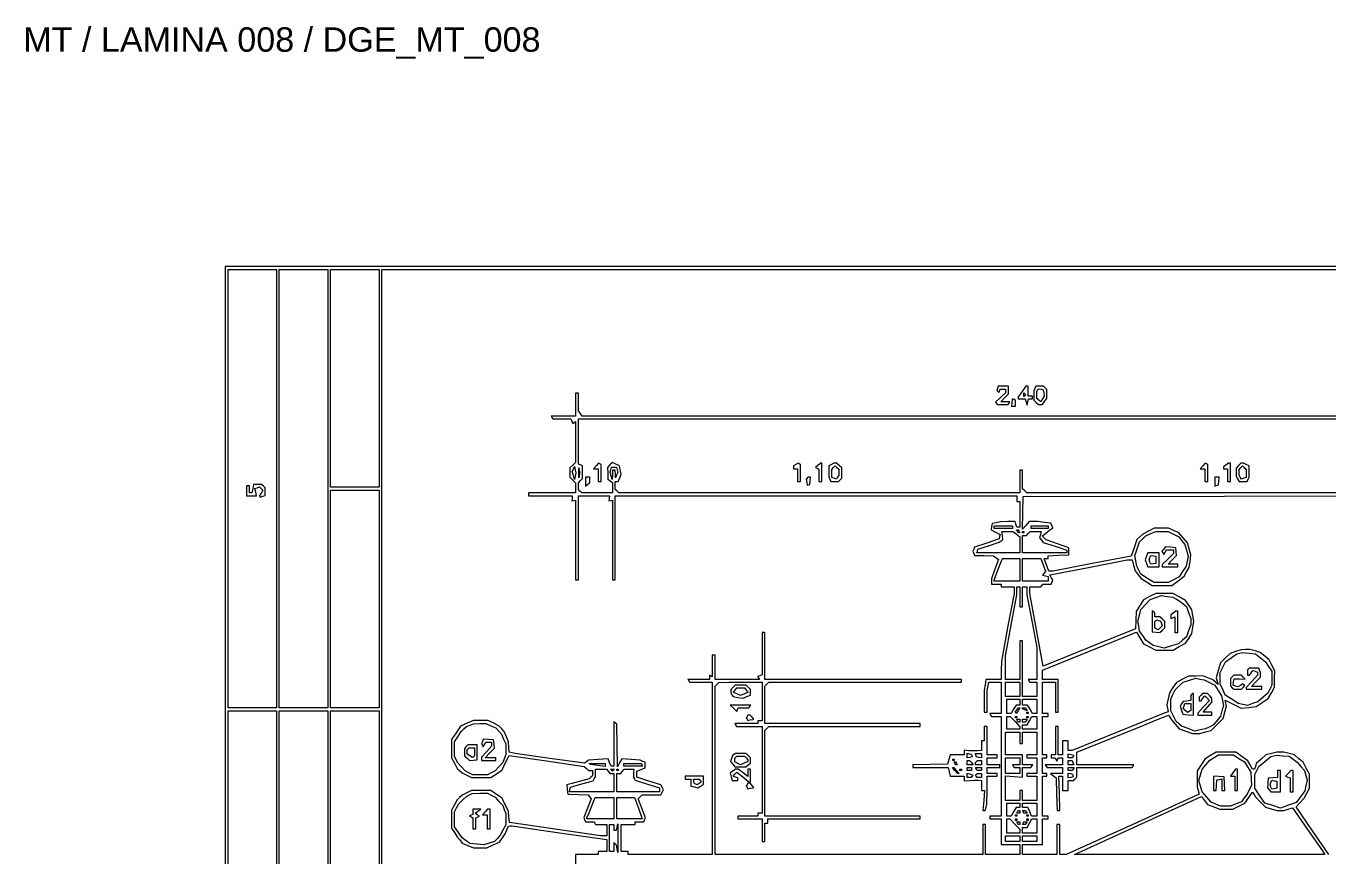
# Paper-space layout 'AN-02-DGE-008' of a CAD drawing. Header units: metres, sheet in millimetres. Extents: x 12 to 193, y 4 to 291.
# Drawn here: x 12.2 to 124.3, y 219.8 to 291.3 of the extents above; entities that cross this region are included whole.
import ezdxf

# ---------------------------------------------------------------- set-up
doc = ezdxf.new("R2010")
doc.units = ezdxf.units.M
doc.layers.add('DGE_CONTORNOS', color=7, linetype='Continuous', lineweight=0)
doc.layers.add('DGE_DATOS', color=7, linetype='Continuous', lineweight=0)
doc.styles.add('DGE_ARIAL', font='arial.ttf')

# ---------------------------------------------------------------- blocks, each defined once
blk = doc.blocks.new('LP_REF_DGE_MT_008')
at = {"layer": 'DGE_CONTORNOS'}
for points in [[(29.37, 147.74), (29.37, 24.92), (111.4, 24.92), (193.42, 24.92), (193.42, 147.74), (193.42, 270.55), (111.4, 270.55), (29.37, 270.55)], [(33.78, 251.44), (33.78, 232.57), (31.7, 232.57), (29.62, 232.57), (29.62, 251.44), (29.62, 270.3), (31.7, 270.3), (33.78, 270.3)], [(38.2, 251.44), (38.2, 232.57), (36.11, 232.57), (34.03, 232.57), (34.03, 251.44), (34.03, 270.3), (36.11, 270.3), (38.2, 270.3)], [(42.61, 260.93), (42.61, 251.56), (40.52, 251.56), (38.44, 251.56), (38.44, 260.93), (38.44, 270.3), (40.52, 270.3), (42.61, 270.3)], [(193.17, 202.5), (193.17, 134.69), (186.99, 134.69), (180.8, 134.69), (180.8, 131.75), (180.8, 128.81), (111.82, 128.81), (42.85, 128.81), (42.85, 199.56), (42.85, 270.3), (118.01, 270.3), (193.17, 270.3)], [(95.82, 260.07), (95.75, 259.88), (95.84, 259.79), (95.93, 259.71), (95.99, 259.86), (96.04, 260.01), (96.28, 260.01), (96.51, 260.01), (96.51, 259.85), (96.51, 259.69), (96.09, 259.28), (95.66, 258.87), (95.73, 258.77), (95.79, 258.67), (96.27, 258.67), (96.74, 258.67), (96.82, 258.79), (96.89, 258.91), (96.49, 258.91), (96.1, 258.91), (96.43, 259.26), (96.76, 259.6), (96.76, 259.93), (96.76, 260.26), (96.32, 260.26), (95.89, 260.26)], [(97.94, 259.79), (97.61, 259.33), (97.61, 259.24), (97.61, 259.16), (97.91, 259.16), (98.2, 259.16), (98.29, 258.88), (98.38, 258.61), (98.43, 258.88), (98.49, 259.16), (98.66, 259.16), (98.84, 259.16), (98.84, 259.28), (98.84, 259.4), (98.65, 259.4), (98.47, 259.4), (98.47, 259.83), (98.47, 260.26), (98.36, 260.26), (98.26, 260.26)], [(99.04, 260.07), (98.96, 259.87), (98.96, 259.46), (98.96, 259.05), (99.15, 258.86), (99.35, 258.67), (99.51, 258.67), (99.68, 258.67), (99.87, 258.94), (100.06, 259.21), (100.06, 259.59), (100.06, 259.97), (99.92, 260.11), (99.77, 260.26), (99.44, 260.26), (99.11, 260.26)], [(99.8, 259.68), (99.83, 259.41), (99.69, 259.16), (99.56, 258.9), (99.38, 259.04), (99.21, 259.19), (99.21, 259.52), (99.21, 259.85), (99.29, 259.94), (99.38, 260.02), (99.57, 259.99), (99.76, 259.95)], [(97.11, 259.13), (97.09, 259.1), (97.06, 258.82), (97.03, 258.54), (97.2, 258.54), (97.37, 258.54), (97.37, 258.78), (97.37, 259.02), (97.25, 259.1), (97.12, 259.17)], [(98.18, 259.44), (98.1, 259.36), (98.1, 259.52), (98.1, 259.69), (98.18, 259.61), (98.27, 259.52)], [(59.48, 252.51), (59.43, 252.24), (59.34, 252.57), (59.24, 252.91), (59.34, 253.12), (59.43, 253.34), (59.48, 253.06), (59.53, 252.79)], [(59.84, 252.57), (59.79, 252.36), (59.79, 252.79), (59.79, 253.22), (59.84, 253), (59.9, 252.79)], [(61.29, 253.4), (61.07, 253.15), (61.27, 253.15), (61.47, 253.15), (61.47, 252.6), (61.47, 252.05), (61.59, 252.05), (61.72, 252.05), (61.72, 252.78), (61.72, 253.51), (61.61, 253.57), (61.5, 253.64)], [(63.09, 253.06), (63.15, 252.84), (63.05, 252.6), (62.96, 252.36), (62.95, 252.69), (62.94, 253.03), (62.82, 253.03), (62.7, 253.03), (62.69, 252.63), (62.67, 252.24), (62.58, 252.54), (62.5, 252.85), (62.55, 253.06), (62.6, 253.28), (62.82, 253.28), (63.04, 253.28)], [(78.47, 253.51), (78.26, 253.39), (78.26, 253.27), (78.26, 253.15), (78.44, 253.15), (78.62, 253.15), (78.62, 252.6), (78.62, 252.05), (78.75, 252.05), (78.87, 252.05), (78.87, 252.78), (78.87, 253.51), (78.77, 253.57), (78.68, 253.62)], [(80.39, 253.45), (80.16, 253.26), (80.31, 253.2), (80.46, 253.13), (80.46, 252.59), (80.46, 252.05), (80.58, 252.05), (80.71, 252.05), (80.71, 252.85), (80.71, 253.64), (80.67, 253.64), (80.63, 253.64)], [(81.53, 253.51), (81.32, 253.39), (81.32, 252.91), (81.32, 252.44), (81.39, 252.25), (81.47, 252.05), (81.8, 252.05), (82.13, 252.05), (82.27, 252.2), (82.42, 252.35), (82.42, 252.79), (82.42, 253.24), (82.2, 253.44), (81.97, 253.64), (81.86, 253.64), (81.75, 253.64)], [(82.17, 252.86), (82.17, 252.6), (82.06, 252.43), (81.96, 252.26), (81.76, 252.34), (81.56, 252.41), (81.56, 252.76), (81.56, 253.1), (81.71, 253.25), (81.85, 253.39), (82.01, 253.26), (82.18, 253.12)], [(113.48, 253.4), (113.26, 253.15), (113.46, 253.15), (113.66, 253.15), (113.66, 252.6), (113.66, 252.05), (113.78, 252.05), (113.91, 252.05), (113.91, 252.78), (113.91, 253.51), (113.8, 253.57), (113.69, 253.64)], [(115.47, 253.47), (115.25, 253.31), (115.25, 253.23), (115.25, 253.15), (115.44, 253.15), (115.62, 253.15), (115.62, 252.6), (115.62, 252.05), (115.74, 252.05), (115.87, 252.05), (115.87, 252.85), (115.87, 253.64), (115.78, 253.64), (115.68, 253.64)], [(116.56, 253.42), (116.36, 253.2), (116.36, 252.86), (116.36, 252.53), (116.48, 252.29), (116.61, 252.05), (116.96, 252.05), (117.31, 252.05), (117.39, 252.25), (117.46, 252.44), (117.46, 252.91), (117.46, 253.39), (117.22, 253.52), (116.99, 253.64), (116.87, 253.64), (116.76, 253.64)], [(117.21, 252.77), (117.21, 252.41), (117.02, 252.34), (116.82, 252.26), (116.71, 252.43), (116.61, 252.6), (116.6, 252.85), (116.6, 253.1), (116.75, 253.25), (116.89, 253.39), (117.05, 253.26), (117.21, 253.12)], [(60.37, 252.04), (60.37, 251.65), (60.55, 251.81), (60.74, 251.96), (60.74, 252.19), (60.74, 252.42), (60.55, 252.42), (60.37, 252.42)], [(79.43, 252.32), (79.37, 252.22), (79.41, 251.98), (79.44, 251.75), (79.55, 251.77), (79.67, 251.8), (79.7, 252.11), (79.74, 252.42), (79.62, 252.42), (79.5, 252.42)], [(114.52, 252.04), (114.52, 251.66), (114.67, 251.71), (114.83, 251.76), (114.86, 252.09), (114.9, 252.42), (114.71, 252.42), (114.52, 252.42)], [(31.74, 251.44), (31.67, 251.07), (31.56, 251.07), (31.46, 251.07), (31.46, 251.38), (31.46, 251.68), (31.33, 251.68), (31.21, 251.68), (31.21, 251.25), (31.21, 250.83), (31.64, 250.83), (32.07, 250.83), (32, 251.13), (31.92, 251.44), (32.13, 251.52), (32.33, 251.59), (32.47, 251.45), (32.61, 251.31), (32.46, 251.06), (32.3, 250.8), (32.35, 250.75), (32.4, 250.7), (32.6, 250.78), (32.8, 250.85), (32.8, 251.18), (32.8, 251.51), (32.66, 251.66), (32.51, 251.81), (32.16, 251.81), (31.82, 251.81)], [(42.61, 241.94), (42.61, 232.57), (40.52, 232.57), (38.44, 232.57), (38.44, 241.94), (38.44, 251.32), (40.52, 251.32), (42.61, 251.32)], [(97.46, 247.53), (97.74, 247.3), (97.74, 246.61), (97.74, 245.93), (95.89, 245.93), (94.04, 245.93), (94.09, 246.07), (94.14, 246.22), (95.05, 246.53), (95.96, 246.84), (96.13, 246.95), (96.29, 247.06), (96.24, 247.41), (96.19, 247.76), (96.68, 247.76), (97.18, 247.76)], [(97.12, 248.13), (97.12, 248.01), (96.33, 248.01), (95.53, 248.01), (95.53, 248.13), (95.53, 248.25), (96.33, 248.25), (97.12, 248.25)], [(97.67, 247.76), (97.75, 247.64), (97.69, 247.64), (97.63, 247.64), (97.55, 247.76), (97.48, 247.89), (97.54, 247.89), (97.6, 247.89)], [(98.1, 247.7), (98.1, 247.64), (98.04, 247.64), (97.98, 247.64), (97.98, 247.7), (97.98, 247.76), (98.04, 247.76), (98.1, 247.76)], [(99.51, 247.49), (99.44, 247.21), (99.6, 247.01), (99.76, 246.81), (100.77, 246.48), (101.78, 246.15), (101.78, 246.04), (101.78, 245.93), (99.88, 245.93), (97.98, 245.93), (97.98, 246.66), (97.98, 247.4), (98.15, 247.4), (98.32, 247.4), (98.47, 247.58), (98.62, 247.76), (99.1, 247.76), (99.58, 247.76)], [(100.19, 248.13), (100.19, 248.01), (99.45, 248.01), (98.72, 248.01), (98.72, 248.13), (98.72, 248.25), (99.45, 248.25), (100.19, 248.25)], [(110.96, 247.52), (111.43, 247.28), (111.69, 246.95), (111.95, 246.63), (112.08, 246.14), (112.21, 245.64), (112.13, 245.2), (112.05, 244.76), (111.75, 244.31), (111.46, 243.85), (110.97, 243.6), (110.49, 243.35), (109.89, 243.35), (109.3, 243.35), (108.73, 243.71), (108.16, 244.07), (107.98, 244.42), (107.8, 244.77), (107.72, 245.22), (107.63, 245.67), (107.83, 246.27), (108.03, 246.87), (108.31, 247.13), (108.58, 247.38), (109.01, 247.57), (109.44, 247.75), (109.96, 247.76), (110.49, 247.76)], [(110.12, 246.24), (109.97, 246.06), (110.05, 245.92), (110.14, 245.77), (110.25, 245.97), (110.37, 246.17), (110.67, 246.17), (110.97, 246.17), (110.97, 246.01), (110.97, 245.85), (110.48, 245.37), (109.99, 244.9), (109.99, 244.8), (109.99, 244.7), (110.66, 244.7), (111.33, 244.7), (111.33, 244.82), (111.33, 244.95), (110.92, 244.95), (110.5, 244.95), (110.86, 245.31), (111.23, 245.68), (111.19, 246.02), (111.15, 246.35), (110.71, 246.39), (110.27, 246.43)], [(97.74, 244.46), (97.74, 243.48), (96.63, 243.48), (95.53, 243.48), (95.53, 243.52), (95.53, 243.57), (95.85, 244.41), (96.16, 245.24), (96.22, 245.34), (96.28, 245.44), (97.01, 245.44), (97.74, 245.44)], [(99.74, 244.87), (99.94, 244.3), (99.81, 244.15), (99.69, 244), (99.94, 243.93), (100.19, 243.87), (100.19, 243.67), (100.19, 243.48), (99.08, 243.48), (97.98, 243.48), (97.98, 244.46), (97.98, 245.44), (98.77, 245.44), (99.55, 245.44)], [(108.64, 245.62), (108.52, 245.31), (108.64, 245.01), (108.76, 244.7), (109.25, 244.7), (109.74, 244.7), (109.74, 245.31), (109.74, 245.93), (109.25, 245.93), (108.76, 245.93)], [(109.44, 245.31), (109.44, 245.01), (109.22, 244.97), (109.01, 244.93), (108.93, 245.12), (108.86, 245.31), (108.93, 245.51), (109.01, 245.7), (109.22, 245.66), (109.44, 245.62)], [(97.74, 242.13), (97.74, 241.27), (97.86, 241.27), (97.98, 241.27), (97.98, 242.13), (97.98, 242.99), (98.16, 242.99), (98.35, 242.99), (98.35, 242.65), (98.35, 242.31), (98.78, 240.05), (99.21, 237.78), (99.21, 236.4), (99.21, 235.02), (98.83, 235.02), (98.46, 235.02), (98.53, 234.9), (98.61, 234.78), (98.91, 234.78), (99.21, 234.78), (99.21, 234.17), (99.21, 233.55), (98.59, 233.55), (97.98, 233.55), (97.98, 235.94), (97.98, 238.33), (97.86, 238.33), (97.74, 238.33), (97.74, 236.68), (97.74, 235.02), (97.12, 235.02), (96.51, 235.02), (96.51, 236.03), (96.51, 237.04), (97, 239.68), (97.49, 242.31), (97.49, 242.65), (97.49, 242.99), (97.61, 242.99), (97.74, 242.99)], [(111.21, 241.93), (111.52, 241.77), (111.8, 241.53), (112.07, 241.29), (112.26, 240.77), (112.44, 240.26), (112.44, 239.98), (112.44, 239.71), (112.26, 239.2), (112.08, 238.69), (111.74, 238.39), (111.4, 238.09), (110.78, 237.91), (110.17, 237.72), (109.69, 237.84), (109.21, 237.95), (108.89, 238.18), (108.58, 238.41), (108.32, 238.8), (108.05, 239.18), (107.97, 239.61), (107.89, 240.04), (108.03, 240.54), (108.16, 241.05), (108.55, 241.47), (108.95, 241.89), (109.44, 242.07), (109.93, 242.25), (110.42, 242.17), (110.91, 242.1)], [(109.13, 240.02), (109.13, 239.12), (109.46, 239.09), (109.78, 239.06), (110.01, 239.27), (110.23, 239.47), (110.23, 239.74), (110.23, 240.01), (110.01, 240.21), (109.78, 240.41), (109.58, 240.41), (109.37, 240.41), (109.37, 240.59), (109.37, 240.77), (109.25, 240.84), (109.13, 240.92)], [(110.94, 240.73), (110.72, 240.57), (110.72, 240.42), (110.72, 240.26), (110.91, 240.33), (111.09, 240.41), (111.09, 239.74), (111.09, 239.07), (111.21, 239.07), (111.33, 239.07), (111.33, 239.98), (111.33, 240.9), (111.24, 240.9), (111.15, 240.9)], [(109.92, 239.83), (110, 239.63), (109.82, 239.46), (109.64, 239.28), (109.51, 239.36), (109.37, 239.45), (109.37, 239.73), (109.37, 240), (109.45, 240.08), (109.52, 240.15), (109.68, 240.09), (109.85, 240.03)], [(116.31, 237.42), (115.84, 237.25), (115.42, 236.84), (115, 236.44), (114.81, 235.79), (114.63, 235.15), (114.71, 234.87), (114.8, 234.59), (114.57, 234.79), (114.34, 234.98), (113.91, 235.15), (113.48, 235.32), (112.87, 235.31), (112.25, 235.3), (111.73, 235.04), (111.21, 234.77), (110.91, 234.32), (110.61, 233.86), (110.5, 233.35), (110.38, 232.84), (110.44, 232.54), (110.5, 232.24), (110.33, 232.17), (110.17, 232.11), (106.21, 230.5), (102.25, 228.9), (102.07, 228.9), (101.9, 228.9), (101.9, 229.33), (101.9, 229.75), (101.66, 229.75), (101.41, 229.75), (101.41, 229.14), (101.41, 228.53), (101.23, 228.53), (101.04, 228.53), (101.04, 229.75), (101.04, 230.98), (100.92, 230.98), (100.8, 230.98), (100.8, 229.75), (100.8, 228.53), (100.61, 228.53), (100.43, 228.53), (100.43, 228.41), (100.43, 228.28), (100.6, 228.28), (100.78, 228.28), (100.85, 228.13), (100.92, 227.98), (100.99, 228.13), (101.06, 228.28), (101.24, 228.28), (101.41, 228.28), (101.41, 227.98), (101.41, 227.67), (100.67, 227.67), (99.93, 227.67), (100, 227.55), (100.08, 227.43), (100.74, 227.43), (101.41, 227.43), (101.41, 227.18), (101.41, 226.94), (100.89, 226.93), (100.37, 226.93), (100.61, 226.74), (100.86, 226.56), (100.9, 225.16), (100.94, 223.75), (101.06, 223.75), (101.19, 223.75), (101.15, 225.22), (101.1, 226.69), (101.26, 226.69), (101.41, 226.69), (101.41, 226.08), (101.41, 225.47), (101.66, 225.47), (101.9, 225.47), (101.9, 225.9), (101.9, 226.32), (102.12, 226.32), (102.34, 226.32), (102.49, 226.47), (102.64, 226.62), (102.64, 227.02), (102.64, 227.43), (105.02, 227.43), (107.4, 227.43), (107.48, 227.55), (107.55, 227.67), (105.09, 227.67), (102.64, 227.67), (102.64, 228.21), (102.64, 228.75), (105.42, 229.88), (108.21, 231), (109.37, 231.48), (110.54, 231.96), (110.66, 231.76), (110.78, 231.55), (111.12, 231.16), (111.46, 230.76), (112.03, 230.56), (112.6, 230.37), (112.92, 230.37), (113.23, 230.37), (113.72, 230.5), (114.21, 230.64), (114.72, 231.15), (115.23, 231.66), (115.38, 232.2), (115.52, 232.74), (115.47, 232.99), (115.42, 233.25), (116.1, 232.9), (116.79, 232.55), (117.43, 232.61), (118.07, 232.68), (118.59, 233.03), (119.11, 233.38), (119.39, 233.86), (119.66, 234.35), (119.66, 235.06), (119.67, 235.77), (119.43, 236.24), (119.19, 236.71), (118.81, 237.02), (118.43, 237.34), (117.98, 237.47), (117.52, 237.59), (117.15, 237.59), (116.79, 237.58)], [(118.44, 236.88), (118.87, 236.53), (119.14, 236.13), (119.42, 235.72), (119.42, 235.12), (119.42, 234.52), (119.24, 234.18), (119.07, 233.83), (118.64, 233.46), (118.22, 233.09), (117.77, 232.94), (117.32, 232.79), (116.92, 232.87), (116.52, 232.94), (115.97, 233.31), (115.42, 233.67), (115.2, 234.16), (114.98, 234.64), (114.99, 235.12), (114.99, 235.61), (115.22, 236.07), (115.44, 236.54), (115.93, 236.88), (116.42, 237.21), (116.66, 237.27), (116.91, 237.33), (117.46, 237.28), (118.01, 237.22)], [(116.01, 235.24), (115.87, 235.1), (115.87, 234.78), (115.87, 234.46), (116.01, 234.31), (116.16, 234.17), (116.49, 234.17), (116.82, 234.17), (116.95, 234.33), (117.09, 234.49), (117.02, 234.57), (116.94, 234.64), (116.73, 234.51), (116.51, 234.37), (116.3, 234.45), (116.1, 234.53), (116.13, 234.81), (116.17, 235.08), (116.65, 235.06), (117.12, 235.03), (116.97, 235.21), (116.82, 235.39), (116.49, 235.39), (116.16, 235.39)], [(117.42, 235.92), (117.34, 235.84), (117.34, 235.61), (117.34, 235.39), (117.42, 235.39), (117.49, 235.39), (117.64, 235.59), (117.79, 235.8), (117.99, 235.72), (118.2, 235.64), (118.2, 235.51), (118.2, 235.38), (117.71, 234.85), (117.21, 234.32), (117.21, 234.24), (117.21, 234.17), (117.89, 234.17), (118.56, 234.17), (118.56, 234.29), (118.56, 234.41), (118.11, 234.41), (117.66, 234.41), (118.05, 234.81), (118.44, 235.22), (118.44, 235.42), (118.44, 235.62), (118.37, 235.81), (118.29, 236), (117.9, 236), (117.5, 236)], [(73.06, 234.34), (72.87, 234.15), (72.87, 234), (72.87, 233.86), (72.97, 233.7), (73.07, 233.54), (73.49, 233.48), (73.91, 233.41), (74.24, 233.54), (74.58, 233.67), (74.58, 233.91), (74.58, 234.15), (74.39, 234.34), (74.2, 234.53), (73.72, 234.53), (73.25, 234.53)], [(74.21, 234.11), (74.36, 233.93), (74.04, 233.78), (73.72, 233.64), (73.4, 233.78), (73.09, 233.93), (73.24, 234.11), (73.39, 234.29), (73.72, 234.29), (74.06, 234.29)], [(97.74, 234.17), (97.74, 233.55), (97.12, 233.55), (96.51, 233.55), (96.51, 234.17), (96.51, 234.78), (97.12, 234.78), (97.74, 234.78)], [(114.06, 234.76), (114.52, 234.53), (114.81, 234.07), (115.09, 233.61), (115.17, 233.2), (115.26, 232.78), (115.13, 232.32), (115, 231.85), (114.69, 231.47), (114.37, 231.09), (114.04, 230.92), (113.71, 230.76), (113.25, 230.67), (112.79, 230.58), (112.22, 230.8), (111.64, 231.01), (111.41, 231.21), (111.19, 231.41), (110.95, 231.86), (110.72, 232.32), (110.72, 232.82), (110.72, 233.33), (110.91, 233.73), (111.1, 234.13), (111.45, 234.46), (111.79, 234.79), (112.33, 234.96), (112.87, 235.12), (113.23, 235.05), (113.6, 234.99)], [(97.74, 233.06), (97.74, 232.82), (97.58, 232.82), (97.42, 232.82), (97.2, 232.45), (96.99, 232.08), (96.81, 232.08), (96.63, 232.08), (96.63, 232.7), (96.63, 233.31), (97.18, 233.31), (97.74, 233.31)], [(99.21, 232.7), (99.21, 232.08), (99.02, 232.08), (98.83, 232.08), (98.62, 232.45), (98.41, 232.82), (98.2, 232.82), (97.98, 232.82), (97.98, 233.06), (97.98, 233.31), (98.59, 233.31), (99.21, 233.31)], [(112.52, 233.72), (112.44, 233.63), (112.44, 233.42), (112.44, 233.2), (112.11, 233.16), (111.79, 233.12), (111.66, 232.92), (111.53, 232.71), (111.65, 232.36), (111.77, 232.02), (112.22, 231.98), (112.68, 231.95), (112.68, 232.87), (112.68, 233.8), (112.64, 233.8), (112.6, 233.8)], [(113.32, 233.65), (113.17, 233.5), (113.17, 233.34), (113.17, 233.19), (113.25, 233.19), (113.33, 233.19), (113.49, 233.4), (113.65, 233.61), (113.85, 233.41), (114.06, 233.21), (113.55, 232.66), (113.05, 232.12), (113.05, 232.04), (113.05, 231.96), (113.66, 231.96), (114.27, 231.96), (114.27, 232.08), (114.27, 232.21), (113.89, 232.21), (113.51, 232.21), (113.89, 232.64), (114.27, 233.07), (114.27, 233.24), (114.27, 233.41), (114.08, 233.61), (113.89, 233.8), (113.68, 233.8), (113.47, 233.8)], [(33.78, 213.46), (33.78, 194.6), (31.7, 194.6), (29.62, 194.6), (29.62, 213.46), (29.62, 232.33), (31.7, 232.33), (33.78, 232.33)], [(38.2, 213.46), (38.2, 194.6), (36.11, 194.6), (34.03, 194.6), (34.03, 213.46), (34.03, 232.33), (36.11, 232.33), (38.2, 232.33)], [(42.61, 222.96), (42.61, 213.58), (40.52, 213.58), (38.44, 213.58), (38.44, 222.96), (38.44, 232.33), (40.52, 232.33), (42.61, 232.33)], [(73.1, 232.54), (73.38, 232.27), (73.44, 232.42), (73.5, 232.57), (73.97, 232.57), (74.44, 232.57), (74.52, 232.7), (74.6, 232.82), (73.7, 232.82), (72.81, 232.82)], [(74.27, 231.84), (74.2, 231.72), (74.27, 231.6), (74.34, 231.49), (74.55, 231.53), (74.76, 231.57), (74.81, 231.58), (74.86, 231.59), (74.7, 231.78), (74.55, 231.96), (74.45, 231.96), (74.35, 231.96)], [(97.59, 232.33), (97.44, 232.09), (97.39, 232.15), (97.33, 232.2), (97.49, 232.39), (97.64, 232.57), (97.69, 232.57), (97.74, 232.57)], [(98.29, 232.45), (98.36, 232.33), (98.17, 232.4), (97.98, 232.48), (97.98, 232.52), (97.98, 232.57), (98.1, 232.57), (98.21, 232.57)], [(98.47, 232.14), (98.47, 232.08), (98.41, 232.08), (98.35, 232.08), (98.35, 232.14), (98.35, 232.21), (98.41, 232.21), (98.47, 232.21)], [(112.44, 232.64), (112.44, 232.34), (112.3, 232.26), (112.17, 232.18), (111.98, 232.36), (111.79, 232.55), (111.87, 232.75), (111.94, 232.94), (112.19, 232.94), (112.44, 232.94)], [(52.24, 231.04), (52.67, 230.86), (52.91, 230.58), (53.15, 230.31), (53.33, 229.89), (53.51, 229.48), (53.51, 229.01), (53.51, 228.55), (53.38, 228.2), (53.25, 227.86), (52.92, 227.51), (52.59, 227.16), (52.26, 226.99), (51.93, 226.81), (51.3, 226.81), (50.68, 226.81), (50.35, 226.99), (50.02, 227.16), (49.7, 227.51), (49.37, 227.86), (49.24, 228.12), (49.1, 228.39), (49.1, 229.01), (49.1, 229.64), (49.39, 230.09), (49.68, 230.55), (49.91, 230.76), (50.14, 230.97), (50.45, 231.09), (50.75, 231.21), (51.28, 231.22), (51.8, 231.23)], [(94.67, 230.37), (94.67, 229.75), (94.55, 229.75), (94.43, 229.75), (94.43, 229.33), (94.43, 228.9), (94.09, 228.89), (93.75, 228.87), (93.36, 228.89), (92.96, 228.92), (92.96, 228.72), (92.96, 228.53), (92.35, 228.53), (91.74, 228.53), (91.64, 228.13), (91.53, 227.73), (90.04, 227.7), (88.55, 227.66), (88.55, 227.55), (88.55, 227.43), (90.07, 227.43), (91.59, 227.43), (91.67, 227.06), (91.75, 226.69), (92.35, 226.69), (92.96, 226.69), (92.96, 226.5), (92.96, 226.3), (93.42, 226.33), (93.88, 226.36), (94.15, 226.34), (94.43, 226.32), (94.43, 225.9), (94.43, 225.47), (94.57, 225.47), (94.71, 225.47), (94.64, 224.61), (94.56, 223.75), (94.67, 223.75), (94.77, 223.75), (94.84, 224.03), (94.91, 224.3), (94.92, 225.5), (94.92, 226.69), (95.35, 226.69), (95.78, 226.69), (95.78, 226.81), (95.78, 226.94), (95.35, 226.94), (94.92, 226.94), (94.92, 227.18), (94.92, 227.43), (95.47, 227.43), (96.02, 227.43), (96.02, 227.55), (96.02, 227.67), (95.47, 227.67), (94.92, 227.67), (94.92, 227.98), (94.92, 228.28), (95.35, 228.28), (95.78, 228.28), (95.78, 228.41), (95.78, 228.53), (95.35, 228.53), (94.92, 228.53), (94.92, 229.75), (94.92, 230.98), (94.8, 230.98), (94.67, 230.98)], [(97.33, 231.39), (97.74, 230.95), (97.74, 230.84), (97.74, 230.74), (97.18, 230.74), (96.63, 230.74), (96.63, 231.29), (96.63, 231.84), (96.78, 231.84), (96.92, 231.84)], [(97.49, 231.78), (97.49, 231.72), (97.43, 231.72), (97.37, 231.72), (97.37, 231.78), (97.37, 231.84), (97.43, 231.84), (97.49, 231.84)], [(97.74, 231.47), (97.74, 231.35), (97.68, 231.35), (97.63, 231.35), (97.55, 231.47), (97.48, 231.59), (97.61, 231.59), (97.74, 231.59)], [(99.21, 231.29), (99.21, 230.74), (98.59, 230.74), (97.98, 230.74), (97.98, 230.92), (97.98, 231.1), (98.17, 231.1), (98.36, 231.1), (98.57, 231.47), (98.78, 231.84), (98.99, 231.84), (99.21, 231.84)], [(98.29, 231.47), (98.21, 231.35), (98.1, 231.35), (97.98, 231.35), (97.98, 231.47), (97.98, 231.59), (98.17, 231.59), (98.36, 231.59)], [(98.47, 231.78), (98.47, 231.72), (98.41, 231.72), (98.35, 231.72), (98.35, 231.78), (98.35, 231.84), (98.41, 231.84), (98.47, 231.84)], [(51.5, 229.69), (51.43, 229.49), (51.5, 229.36), (51.58, 229.23), (51.69, 229.43), (51.81, 229.63), (52.04, 229.63), (52.28, 229.63), (52.28, 229.45), (52.28, 229.27), (51.86, 228.79), (51.43, 228.32), (51.43, 228.18), (51.43, 228.04), (52.04, 228.04), (52.65, 228.04), (52.65, 228.16), (52.65, 228.28), (52.2, 228.28), (51.75, 228.28), (52.15, 228.7), (52.55, 229.11), (52.51, 229.46), (52.47, 229.82), (52.02, 229.85), (51.58, 229.89)], [(97.74, 230), (97.74, 229.51), (97.86, 229.51), (97.98, 229.51), (97.98, 230), (97.98, 230.49), (98.59, 230.49), (99.21, 230.49), (99.21, 229.51), (99.21, 228.53), (98.78, 228.53), (98.35, 228.53), (98.35, 228.41), (98.35, 228.28), (98.78, 228.28), (99.21, 228.28), (99.21, 227.61), (99.21, 226.94), (98.78, 226.94), (98.35, 226.94), (98.35, 226.81), (98.35, 226.69), (98.78, 226.69), (99.21, 226.69), (99.21, 225.65), (99.21, 224.61), (98.59, 224.61), (97.98, 224.61), (97.98, 225.04), (97.98, 225.47), (97.86, 225.47), (97.74, 225.47), (97.74, 225.04), (97.74, 224.61), (97.12, 224.61), (96.51, 224.61), (96.51, 225.67), (96.51, 226.72), (97.25, 226.67), (97.98, 226.62), (97.98, 227.02), (97.98, 227.43), (98.34, 227.43), (98.7, 227.43), (98.78, 227.55), (98.85, 227.67), (98.42, 227.67), (97.98, 227.67), (97.98, 228.1), (97.98, 228.53), (97.25, 228.53), (96.51, 228.53), (96.51, 229.51), (96.51, 230.49), (97.12, 230.49), (97.74, 230.49)], [(50.1, 229.24), (49.96, 229.09), (49.96, 228.77), (49.96, 228.45), (50.18, 228.24), (50.4, 228.04), (50.73, 228.07), (51.06, 228.09), (51.06, 228.74), (51.06, 229.39), (50.65, 229.39), (50.25, 229.39)], [(50.81, 228.8), (50.81, 228.45), (50.74, 228.37), (50.66, 228.3), (50.43, 228.44), (50.2, 228.59), (50.2, 228.78), (50.2, 228.98), (50.28, 229.06), (50.36, 229.14), (50.59, 229.14), (50.81, 229.14)], [(73.16, 228.56), (73.02, 228.47), (72.94, 228.22), (72.86, 227.97), (73.04, 227.73), (73.21, 227.49), (73.7, 227.49), (74.18, 227.49), (74.38, 227.66), (74.58, 227.82), (74.58, 228.05), (74.58, 228.27), (74.39, 228.46), (74.2, 228.65), (73.75, 228.65), (73.29, 228.65)], [(93.61, 228.47), (93.63, 228.35), (93.42, 228.31), (93.2, 228.27), (93.2, 228.47), (93.2, 228.67), (93.39, 228.63), (93.58, 228.59)], [(94.43, 228.46), (94.43, 228.27), (94.22, 228.31), (94.02, 228.35), (93.97, 228.5), (93.92, 228.65), (94.17, 228.65), (94.43, 228.65)], [(102.32, 228.39), (102.25, 228.28), (102.08, 228.28), (101.9, 228.28), (101.9, 228.46), (101.9, 228.63), (102.14, 228.57), (102.39, 228.5)], [(116.59, 228.23), (117.06, 227.93), (117.34, 227.49), (117.61, 227.05), (117.64, 226.47), (117.66, 225.9), (117.48, 225.53), (117.3, 225.16), (117.05, 224.83), (116.81, 224.5), (116.34, 224.31), (115.86, 224.12), (115.43, 224.12), (115, 224.12), (114.61, 224.29), (114.21, 224.45), (113.82, 224.9), (113.43, 225.34), (113.28, 225.83), (113.13, 226.32), (113.28, 226.81), (113.42, 227.29), (113.75, 227.68), (114.08, 228.07), (114.45, 228.3), (114.83, 228.53), (115.47, 228.53), (116.12, 228.53)], [(121.26, 228.16), (121.61, 227.91), (121.92, 227.54), (122.23, 227.17), (122.34, 226.76), (122.46, 226.34), (122.36, 225.88), (122.26, 225.43), (121.9, 224.93), (121.53, 224.43), (120.85, 224.19), (120.17, 223.95), (119.5, 224.16), (118.83, 224.37), (118.39, 225.01), (117.95, 225.65), (117.95, 226.24), (117.95, 226.83), (118.13, 227.18), (118.31, 227.53), (118.82, 227.96), (119.33, 228.39), (119.59, 228.45), (119.85, 228.51), (120.38, 228.46), (120.91, 228.41)], [(62.08, 227.67), (62.08, 227.54), (61.44, 227.62), (60.8, 227.71), (60.75, 227.75), (60.7, 227.79), (61.39, 227.79), (62.08, 227.79)], [(65.21, 227.67), (65.28, 227.55), (64.48, 227.55), (63.68, 227.55), (63.68, 227.67), (63.68, 227.79), (64.41, 227.79), (65.13, 227.79)], [(74.19, 228.26), (74.34, 228.11), (74.34, 228.04), (74.34, 227.96), (74.02, 227.81), (73.71, 227.67), (73.47, 227.8), (73.23, 227.93), (73.23, 228.09), (73.23, 228.24), (73.32, 228.33), (73.4, 228.41), (73.72, 228.41), (74.04, 228.41)], [(92.28, 227.18), (92.51, 226.94), (92.44, 226.94), (92.38, 226.94), (92.16, 227.18), (91.94, 227.43), (92, 227.43), (92.06, 227.43)], [(92.1, 228.1), (92.1, 228.04), (92.04, 228.04), (91.98, 228.04), (91.98, 228.1), (91.98, 228.16), (92.04, 228.16), (92.1, 228.16)], [(92.28, 227.79), (92.36, 227.67), (92.3, 227.67), (92.24, 227.67), (92.16, 227.79), (92.09, 227.92), (92.15, 227.92), (92.21, 227.92)], [(93.57, 227.86), (93.72, 227.67), (93.46, 227.67), (93.2, 227.67), (93.2, 227.86), (93.2, 228.04), (93.31, 228.04), (93.42, 228.04)], [(93.57, 227.3), (93.57, 227.18), (93.39, 227.18), (93.2, 227.18), (93.2, 227.3), (93.2, 227.43), (93.39, 227.43), (93.57, 227.43)], [(94.43, 227.3), (94.43, 227.18), (94.25, 227.18), (94.07, 227.18), (94, 227.3), (93.92, 227.43), (94.18, 227.43), (94.43, 227.43)], [(94.43, 227.86), (94.43, 227.67), (94.18, 227.67), (93.94, 227.67), (93.94, 227.77), (93.94, 227.88), (94.02, 227.96), (94.1, 228.04), (94.26, 228.04), (94.43, 228.04)], [(97.74, 227.98), (97.74, 227.67), (97.42, 227.67), (97.11, 227.67), (97.18, 227.55), (97.26, 227.43), (97.5, 227.43), (97.74, 227.43), (97.74, 227.18), (97.74, 226.94), (97.12, 226.94), (96.51, 226.94), (96.51, 227.61), (96.51, 228.28), (97.12, 228.28), (97.74, 228.28)], [(102.31, 227.86), (102.38, 227.67), (102.14, 227.67), (101.9, 227.67), (101.9, 227.86), (101.9, 228.04), (102.07, 228.04), (102.24, 228.04)], [(102.33, 227.3), (102.25, 227.18), (102.08, 227.18), (101.9, 227.18), (101.9, 227.3), (101.9, 227.43), (102.15, 227.43), (102.41, 227.43)], [(62.33, 227.12), (62.48, 226.94), (62.65, 226.94), (62.82, 226.94), (62.82, 226.14), (62.82, 225.34), (60.91, 225.34), (59, 225.34), (59.04, 225.55), (59.08, 225.75), (60.05, 226.03), (61.02, 226.3), (61.12, 226.47), (61.22, 226.63), (61.23, 226.97), (61.23, 227.3), (61.7, 227.3), (62.18, 227.3)], [(62.78, 227.22), (62.7, 227.14), (62.62, 227.22), (62.53, 227.3), (62.7, 227.3), (62.86, 227.3)], [(63.19, 227.24), (63.19, 227.18), (63.13, 227.18), (63.06, 227.18), (63.06, 227.24), (63.06, 227.3), (63.13, 227.3), (63.19, 227.3)], [(64.51, 226.95), (64.5, 226.61), (64.58, 226.47), (64.66, 226.34), (65.7, 226.02), (66.74, 225.7), (66.74, 225.52), (66.74, 225.34), (64.9, 225.34), (63.06, 225.34), (63.06, 226.14), (63.06, 226.94), (63.23, 226.94), (63.4, 226.94), (63.55, 227.12), (63.71, 227.3), (64.11, 227.3), (64.52, 227.3)], [(68.95, 226.57), (68.95, 226.45), (69.19, 226.45), (69.44, 226.45), (69.44, 226.14), (69.44, 225.84), (69.73, 225.77), (70.03, 225.69), (70.28, 225.83), (70.54, 225.97), (70.54, 226.33), (70.54, 226.69), (69.74, 226.69), (68.95, 226.69)], [(70.24, 226.31), (70.32, 226.17), (70.16, 226.07), (69.99, 225.96), (69.86, 226), (69.74, 226.04), (69.7, 226.24), (69.66, 226.45), (69.91, 226.45), (70.16, 226.45)], [(73.05, 227.14), (72.83, 226.98), (72.91, 226.65), (72.99, 226.32), (73.24, 226.32), (73.48, 226.32), (73.48, 226.43), (73.48, 226.54), (73.28, 226.62), (73.08, 226.7), (73.23, 226.88), (73.38, 227.05), (73.9, 226.63), (74.42, 226.2), (74.5, 226.2), (74.58, 226.2), (74.58, 226.75), (74.58, 227.3), (74.46, 227.3), (74.34, 227.3), (74.34, 226.99), (74.34, 226.68), (73.93, 226.99), (73.52, 227.3), (73.4, 227.3), (73.28, 227.3)], [(92.71, 227.24), (92.71, 227.18), (92.65, 227.18), (92.59, 227.18), (92.59, 227.24), (92.59, 227.3), (92.65, 227.3), (92.71, 227.3)], [(93.5, 226.86), (93.69, 226.79), (93.62, 226.68), (93.56, 226.57), (93.38, 226.57), (93.2, 226.57), (93.2, 226.75), (93.2, 226.94), (93.25, 226.94), (93.31, 226.94)], [(94.43, 226.75), (94.43, 226.57), (94.25, 226.57), (94.07, 226.57), (94.01, 226.68), (93.94, 226.78), (94.02, 226.86), (94.1, 226.94), (94.26, 226.94), (94.43, 226.94)], [(102.31, 226.76), (102.33, 226.63), (102.12, 226.59), (101.9, 226.55), (101.9, 226.75), (101.9, 226.96), (102.09, 226.92), (102.28, 226.88)], [(114.4, 226.09), (114.4, 225.47), (114.51, 225.47), (114.63, 225.47), (114.67, 225.93), (114.7, 226.38), (114.92, 226.42), (115.13, 226.47), (115.13, 225.97), (115.13, 225.47), (115.26, 225.47), (115.39, 225.47), (115.35, 226.05), (115.32, 226.63), (114.86, 226.67), (114.4, 226.71)], [(116.08, 226.99), (115.86, 226.69), (116.05, 226.69), (116.23, 226.69), (116.23, 226.08), (116.23, 225.47), (116.36, 225.47), (116.48, 225.47), (116.48, 226.39), (116.48, 227.3), (116.39, 227.3), (116.3, 227.3)], [(119.91, 226.88), (119.91, 226.59), (119.51, 226.55), (119.11, 226.51), (119.07, 226.1), (119.04, 225.7), (119.18, 225.52), (119.33, 225.34), (119.74, 225.34), (120.16, 225.34), (120.16, 226.26), (120.16, 227.18), (120.03, 227.18), (119.91, 227.18)], [(119.85, 225.96), (119.85, 225.65), (119.63, 225.61), (119.42, 225.57), (119.35, 225.76), (119.27, 225.96), (119.35, 226.15), (119.42, 226.34), (119.63, 226.3), (119.85, 226.26)], [(120.83, 226.94), (120.61, 226.7), (120.81, 226.62), (121.01, 226.54), (121.01, 225.94), (121.01, 225.34), (121.14, 225.34), (121.26, 225.34), (121.26, 226.26), (121.26, 227.18), (121.15, 227.18), (121.05, 227.18)], [(52.26, 225.05), (52.59, 224.88), (52.92, 224.53), (53.25, 224.18), (53.38, 223.84), (53.51, 223.49), (53.51, 223), (53.51, 222.52), (53.27, 222.06), (53.04, 221.61), (52.79, 221.34), (52.54, 221.08), (52.09, 220.93), (51.64, 220.78), (51.04, 220.84), (50.43, 220.9), (50.1, 221.14), (49.77, 221.39), (49.44, 221.86), (49.11, 222.34), (49.1, 222.99), (49.1, 223.64), (49.27, 223.97), (49.44, 224.3), (49.79, 224.62), (50.14, 224.94), (50.38, 225.08), (50.63, 225.21), (51.28, 225.22), (51.93, 225.22)], [(74.27, 225.96), (74.2, 225.83), (74.27, 225.72), (74.34, 225.61), (74.55, 225.65), (74.76, 225.69), (74.81, 225.7), (74.86, 225.71), (74.7, 225.9), (74.55, 226.08), (74.45, 226.08), (74.35, 226.08)], [(118.44, 224.47), (118.87, 224.02), (119.36, 223.89), (119.85, 223.75), (120.16, 223.75), (120.46, 223.75), (120.84, 223.86), (121.21, 223.97), (122.49, 222.12), (123.77, 220.28), (123.87, 220.12), (123.97, 219.95), (113.21, 219.96), (102.45, 219.96), (107.9, 222.45), (113.36, 224.94), (113.63, 224.61), (113.9, 224.27), (114.43, 224.06), (114.95, 223.85), (115.51, 223.85), (116.07, 223.85), (116.58, 224.11), (117.1, 224.37), (117.43, 224.85), (117.77, 225.33), (117.89, 225.13), (118.01, 224.92)], [(62.82, 223.94), (62.82, 223.02), (61.66, 223.02), (60.49, 223.02), (60.49, 223.06), (60.49, 223.11), (60.68, 223.55), (60.86, 224), (61.04, 224.43), (61.21, 224.85), (62.02, 224.85), (62.82, 224.85)], [(64.92, 223.94), (65.25, 223.02), (64.16, 223.02), (63.06, 223.02), (63.06, 223.94), (63.06, 224.85), (63.83, 224.85), (64.6, 224.85)], [(97.74, 224.18), (97.74, 224), (97.58, 224), (97.42, 224), (97.2, 223.63), (96.99, 223.26), (96.81, 223.26), (96.63, 223.26), (96.63, 223.81), (96.63, 224.36), (97.18, 224.36), (97.74, 224.36)], [(99.21, 223.81), (99.21, 223.26), (98.98, 223.26), (98.75, 223.26), (98.59, 223.63), (98.44, 224), (98.21, 224), (97.98, 224), (97.98, 224.18), (97.98, 224.36), (98.59, 224.36), (99.21, 224.36)], [(50.69, 223.64), (50.69, 223.41), (50.54, 223.33), (50.38, 223.26), (50.54, 223.19), (50.69, 223.12), (50.69, 222.64), (50.69, 222.16), (50.81, 222.16), (50.94, 222.16), (50.94, 222.64), (50.94, 223.12), (51.09, 223.18), (51.24, 223.24), (51.06, 223.37), (50.88, 223.5), (51.12, 223.68), (51.37, 223.87), (51.03, 223.87), (50.69, 223.87)], [(51.73, 223.63), (51.51, 223.38), (51.71, 223.38), (51.92, 223.38), (51.92, 222.77), (51.92, 222.16), (52.04, 222.16), (52.16, 222.16), (52.16, 223.02), (52.16, 223.87), (52.06, 223.87), (51.95, 223.87)], [(97.32, 222.57), (97.74, 222.13), (97.74, 221.96), (97.74, 221.79), (97.18, 221.79), (96.63, 221.79), (96.63, 222.4), (96.63, 223.02), (96.76, 223.02), (96.89, 223.02)], [(97.49, 223.32), (97.49, 223.26), (97.43, 223.26), (97.37, 223.26), (97.37, 223.32), (97.37, 223.38), (97.43, 223.38), (97.49, 223.38)], [(97.49, 222.96), (97.49, 222.89), (97.43, 222.89), (97.37, 222.89), (97.37, 222.96), (97.37, 223.02), (97.43, 223.02), (97.49, 223.02)], [(97.74, 223.63), (97.74, 223.51), (97.61, 223.51), (97.48, 223.51), (97.55, 223.63), (97.63, 223.75), (97.68, 223.75), (97.74, 223.75)], [(98.29, 223.63), (98.36, 223.51), (98.24, 223.51), (98.12, 223.51), (98.04, 223.63), (97.97, 223.75), (98.09, 223.75), (98.21, 223.75)], [(99.21, 222.4), (99.21, 221.79), (98.59, 221.79), (97.98, 221.79), (97.98, 222.04), (97.98, 222.28), (98.17, 222.28), (98.36, 222.28), (98.57, 222.65), (98.78, 223.02), (98.99, 223.02), (99.21, 223.02)], [(98.47, 223.32), (98.47, 223.26), (98.41, 223.26), (98.35, 223.26), (98.35, 223.32), (98.35, 223.38), (98.41, 223.38), (98.47, 223.38)], [(98.47, 222.96), (98.47, 222.89), (98.41, 222.89), (98.35, 222.89), (98.35, 222.96), (98.35, 223.02), (98.41, 223.02), (98.47, 223.02)], [(62.82, 222.28), (62.82, 222.04), (62.93, 222.04), (63.05, 222.04), (63.1, 222.31), (63.15, 222.59), (63.15, 221.36), (63.15, 220.14), (63.1, 220.44), (63.04, 220.75), (62.93, 220.87), (62.82, 220.98), (62.82, 220.59), (62.82, 220.2), (62.64, 220.2), (62.45, 220.2), (62.45, 221.36), (62.45, 222.53), (62.64, 222.53), (62.82, 222.53)], [(97.74, 222.65), (97.74, 222.53), (97.68, 222.53), (97.63, 222.53), (97.55, 222.65), (97.48, 222.77), (97.61, 222.77), (97.74, 222.77)], [(98.29, 222.65), (98.21, 222.53), (98.09, 222.53), (97.97, 222.53), (98.04, 222.65), (98.12, 222.77), (98.24, 222.77), (98.36, 222.77)], [(97.74, 221.3), (97.74, 221.06), (97.12, 221.06), (96.51, 221.06), (96.51, 221.3), (96.51, 221.55), (97.12, 221.55), (97.74, 221.55)], [(99.21, 221.3), (99.21, 221.06), (98.59, 221.06), (97.98, 221.06), (97.98, 221.3), (97.98, 221.55), (98.59, 221.55), (99.21, 221.55)]]:
    blk.add_lwpolyline(points, close=True, dxfattribs=at)
for points in [[(124.34, 219.95), (122.92, 222), (121.51, 224.05), (121.86, 224.42), (122.21, 224.79), (122.43, 225.22), (122.65, 225.65), (122.65, 226.26), (122.65, 226.88), (122.39, 227.38), (122.13, 227.89), (121.75, 228.2), (121.37, 228.52), (120.92, 228.65), (120.46, 228.77), (120.16, 228.77), (119.85, 228.77), (119.39, 228.65), (118.92, 228.52), (118.5, 228.15), (118.08, 227.78), (118.01, 227.54), (117.93, 227.3), (117.85, 227.31), (117.77, 227.31), (117.56, 227.66), (117.36, 228.02), (116.84, 228.4), (116.32, 228.77), (115.48, 228.77), (114.64, 228.77), (114.15, 228.47), (113.66, 228.16), (113.33, 227.66), (113, 227.16), (113, 226.47), (112.99, 225.77), (113.09, 225.47), (113.18, 225.16), (107.45, 222.55), (101.72, 219.95), (101.44, 219.95), (101.17, 219.95), (101.17, 221.24), (101.17, 222.53), (101.04, 222.53), (100.92, 222.53), (100.92, 221.24), (100.92, 219.95), (99.45, 219.95), (97.98, 219.95), (97.98, 220.38), (97.98, 220.81), (98.84, 220.81), (99.7, 220.81), (99.7, 221.91), (99.7, 223.02), (99.94, 223.02), (100.19, 223.02), (100.19, 223.14), (100.19, 223.26), (99.94, 223.26), (99.7, 223.26), (99.7, 224.98), (99.7, 226.69), (99.88, 226.69), (100.06, 226.69), (100.06, 226.81), (100.06, 226.94), (99.88, 226.94), (99.7, 226.94), (99.7, 227.61), (99.7, 228.28), (99.88, 228.28), (100.06, 228.28), (100.06, 228.41), (100.06, 228.53), (99.88, 228.53), (99.7, 228.53), (99.7, 230.18), (99.7, 231.84), (99.94, 231.84), (100.19, 231.84), (100.19, 231.96), (100.19, 232.08), (99.94, 232.08), (99.7, 232.08), (99.7, 233.43), (99.7, 234.78), (100.25, 234.78), (100.8, 234.78), (100.8, 233.49), (100.8, 232.21), (100.92, 232.21), (101.04, 232.21), (101.04, 233.61), (101.04, 235.02), (100.37, 235.02), (99.7, 235.02), (99.7, 235.42), (99.7, 235.83), (103.59, 237.4), (107.48, 238.97), (107.62, 239.03), (107.77, 239.09), (108.08, 238.59), (108.39, 238.09), (108.91, 237.82), (109.44, 237.54), (110.18, 237.55), (110.92, 237.55), (111.46, 237.85), (112, 238.15), (112.27, 238.55), (112.55, 238.96), (112.63, 239.49), (112.71, 240.03), (112.62, 240.52), (112.54, 241.02), (112.27, 241.42), (112, 241.82), (111.45, 242.13), (110.91, 242.43), (110.17, 242.43), (109.44, 242.42), (108.91, 242.15), (108.39, 241.88), (108.07, 241.37), (107.75, 240.86), (107.72, 240.12), (107.68, 239.37), (103.72, 237.76), (99.76, 236.15), (99.18, 239.29), (98.6, 242.43), (98.6, 242.71), (98.59, 242.99), (99.08, 242.99), (99.56, 242.99), (99.63, 243.11), (99.71, 243.23), (100.07, 243.23), (100.44, 243.23), (100.51, 243.41), (100.57, 243.58), (100.45, 243.8), (100.33, 244.02), (103.66, 244.66), (106.99, 245.31), (107.19, 245.31), (107.4, 245.31), (107.53, 244.84), (107.66, 244.37), (107.92, 244.03), (108.18, 243.7), (108.65, 243.41), (109.12, 243.11), (109.97, 243.11), (110.83, 243.11), (111.35, 243.51), (111.87, 243.91), (112.09, 244.28), (112.31, 244.66), (112.39, 245.2), (112.46, 245.74), (112.32, 246.27), (112.18, 246.79), (111.8, 247.22), (111.42, 247.65), (110.98, 247.84), (110.54, 248.03), (109.92, 248.04), (109.31, 248.04), (108.82, 247.78), (108.33, 247.52), (108.06, 247.29), (107.8, 247.06), (107.57, 246.35), (107.33, 245.64), (103.97, 244.99), (100.61, 244.34), (100.43, 244.34), (100.24, 244.33), (100.03, 244.88), (99.83, 245.44), (100.01, 245.44), (100.19, 245.44), (100.19, 245.55), (100.19, 245.67), (101.07, 245.71), (101.96, 245.74), (101.96, 246.05), (101.96, 246.35), (100.98, 246.7), (100, 247.04), (99.84, 247.2), (99.67, 247.37), (99.84, 247.5), (100, 247.64), (100.29, 247.86), (100.57, 248.07), (100.49, 248.27), (100.42, 248.47), (99.86, 248.54), (99.29, 248.62), (98.92, 248.62), (98.54, 248.62), (98.26, 248.28), (97.98, 247.95), (98.01, 249.36), (98.04, 250.76), (115.34, 250.8), (132.64, 250.83)], [(136.08, 257.69), (98.09, 257.69), (60.09, 257.69), (59.93, 257.9), (59.76, 258.12), (59.76, 258.88), (59.76, 259.65), (59.63, 259.65), (59.51, 259.65), (59.51, 258.67), (59.51, 257.69), (58.46, 257.69), (57.41, 257.69), (57.49, 257.56), (57.57, 257.44), (58.34, 257.44), (59.12, 257.44), (59.19, 257.25), (59.27, 257.06), (59.39, 257.13), (59.51, 257.21), (59.51, 255.45), (59.51, 253.68), (59.27, 253.46), (59.02, 253.24), (59.02, 252.83), (59.02, 252.42), (59.27, 252.17), (59.51, 251.93), (59.51, 251.5), (59.51, 251.07), (57.49, 251.07), (55.47, 251.07), (55.47, 250.95), (55.47, 250.83), (57.35, 250.83), (59.24, 250.83), (59.22, 250.61), (59.21, 250.4), (59.36, 250.43), (59.51, 250.46), (59.51, 247.03), (59.51, 243.6), (59.63, 243.6), (59.76, 243.6), (59.76, 247.21), (59.76, 250.83), (61.09, 250.83), (62.43, 250.83), (62.41, 250.61), (62.39, 250.4), (62.54, 250.43), (62.7, 250.46), (62.7, 247.03), (62.7, 243.6), (62.82, 243.6), (62.94, 243.6), (62.94, 247.21), (62.94, 250.83), (80.22, 250.83), (97.49, 250.83), (97.49, 250.58), (97.49, 250.34), (97.61, 250.34), (97.74, 250.34), (97.74, 249.23), (97.74, 248.13), (97.6, 248.13), (97.47, 248.13), (97.4, 248.38), (97.34, 248.62), (96.71, 248.61), (96.08, 248.59), (95.71, 248.51), (95.35, 248.44), (95.31, 248.17), (95.27, 247.9), (95.65, 247.7), (96.04, 247.5), (96, 247.31), (95.96, 247.11), (94.9, 246.76), (93.84, 246.4), (93.77, 246.23), (93.7, 246.05), (93.77, 245.86), (93.84, 245.68), (94.66, 245.68), (95.47, 245.67), (95.69, 245.51), (95.91, 245.34), (95.6, 244.52), (95.29, 243.69), (95.29, 243.46), (95.29, 243.23), (95.71, 243.23), (96.14, 243.23), (96.14, 243.11), (96.14, 242.99), (96.69, 242.99), (97.25, 242.99), (97.24, 242.71), (97.24, 242.43), (96.69, 239.49), (96.15, 236.55), (96.14, 235.79), (96.14, 235.02), (95.49, 235.02), (94.83, 235.02), (94.75, 234.56), (94.68, 234.1), (94.67, 233.15), (94.67, 232.21), (94.8, 232.21), (94.92, 232.21), (94.92, 233.11), (94.92, 234.01), (94.99, 234.39), (95.07, 234.78), (95.61, 234.78), (96.14, 234.78), (96.14, 233.43), (96.14, 232.08), (95.65, 232.08), (95.15, 232.08), (95.22, 231.96), (95.3, 231.84), (95.72, 231.84), (96.14, 231.84), (96.14, 227.55), (96.14, 223.26), (95.65, 223.26), (95.16, 223.26), (95.16, 223.14), (95.16, 223.02), (95.65, 223.02), (96.14, 223.02), (96.14, 221.91), (96.14, 220.81), (96.94, 220.81), (97.74, 220.81), (97.74, 220.38), (97.74, 219.95), (96.27, 219.95), (94.8, 219.95), (94.8, 221.24), (94.8, 222.53), (94.67, 222.53), (94.55, 222.53), (94.55, 221.24), (94.55, 219.95), (83.03, 219.95), (71.52, 219.95), (71.52, 227.19), (71.52, 234.43), (71.68, 234.59), (71.85, 234.76), (72.7, 234.78), (73.54, 234.8), (74.55, 234.79), (75.56, 234.78), (75.56, 233.12), (75.56, 231.47), (75.38, 231.47), (75.19, 231.47), (75.19, 231.35), (75.19, 231.23), (74.21, 231.23), (73.22, 231.23), (73.29, 231.1), (73.37, 230.98), (74.47, 230.98), (75.56, 230.98), (75.56, 227.24), (75.56, 223.51), (75.38, 223.51), (75.19, 223.51), (75.19, 223.38), (75.19, 223.26), (74.34, 223.26), (73.48, 223.26), (73.48, 223.14), (73.48, 223.02), (74.52, 223.02), (75.56, 223.02), (75.56, 222.04), (75.56, 221.06), (75.68, 221.06), (75.81, 221.06), (75.81, 221.85), (75.81, 222.65), (75.93, 222.65), (76.05, 222.65), (76.05, 222.83), (76.05, 223.02), (82.61, 223.02), (89.16, 223.02), (89.16, 223.14), (89.16, 223.26), (82.48, 223.26), (75.81, 223.26), (75.81, 226.95), (75.81, 230.63), (75.98, 230.81), (76.16, 230.98), (82.66, 230.98), (89.16, 230.98), (89.16, 231.1), (89.16, 231.23), (82.48, 231.23), (75.81, 231.23), (75.81, 232.83), (75.81, 234.43), (75.98, 234.6), (76.16, 234.78), (84.43, 234.78), (92.71, 234.78), (92.71, 234.9), (92.71, 235.02), (84.26, 235.02), (75.81, 235.02), (75.81, 237.04), (75.81, 239.07), (75.68, 239.07), (75.56, 239.07), (75.56, 237.24), (75.56, 235.42), (75.37, 235.34), (75.18, 235.27), (75.25, 235.15), (75.33, 235.02), (73.42, 235.02), (71.52, 235.02), (71.52, 236.06), (71.52, 237.11), (71.4, 237.11), (71.27, 237.11), (71.27, 236.18), (71.27, 235.25), (71.15, 235.33), (71.03, 235.4), (71.03, 235.21), (71.03, 235.02), (70.1, 235.02), (69.18, 235.02), (69.25, 234.9), (69.33, 234.78), (70.3, 234.78), (71.27, 234.78), (71.27, 227.37), (71.27, 219.95), (67.66, 219.95), (64.04, 219.95), (64.04, 220.08), (64.04, 220.2), (63.74, 220.2), (63.43, 220.2), (63.43, 221.36), (63.43, 222.53), (64.04, 222.53), (64.66, 222.53), (64.66, 222.65), (64.66, 222.77), (65.03, 222.77), (65.4, 222.77), (65.46, 222.94), (65.53, 223.1), (65.22, 223.93), (64.91, 224.75), (65.08, 224.93), (65.25, 225.1), (66.05, 225.1), (66.85, 225.1), (66.97, 225.32), (67.09, 225.53), (66.97, 225.74), (66.86, 225.94), (65.82, 226.28), (64.78, 226.62), (64.78, 226.87), (64.78, 227.13), (65.15, 227.27), (65.52, 227.41), (65.52, 227.65), (65.52, 227.89), (65.3, 227.97), (65.09, 228.06), (64.29, 228.13), (63.49, 228.19), (63.31, 227.84), (63.13, 227.49), (63.09, 229.32), (63.06, 231.16), (62.94, 231.28), (62.82, 231.4), (62.82, 229.47), (62.82, 227.55), (62.69, 227.55), (62.57, 227.55), (62.45, 227.87), (62.32, 228.19), (61.47, 228.13), (60.62, 228.07), (60.46, 227.94), (60.3, 227.81), (57.3, 228.23), (54.31, 228.66), (54.06, 228.71), (53.82, 228.76), (53.78, 229.2), (53.75, 229.64), (53.57, 230.09), (53.38, 230.54), (53.17, 230.77), (52.96, 231.01), (52.48, 231.25), (52.01, 231.49), (51.37, 231.5), (50.74, 231.5), (50.19, 231.26), (49.63, 231.01), (49.24, 230.42), (48.85, 229.84), (48.85, 229.06), (48.85, 228.28), (49.09, 227.82), (49.32, 227.37), (49.54, 227.17), (49.77, 226.97), (50.16, 226.77), (50.56, 226.57), (51.39, 226.57), (52.22, 226.58), (52.71, 226.91), (53.2, 227.24), (53.5, 227.86), (53.8, 228.48), (57.03, 228.01), (60.27, 227.54), (60.45, 227.36), (60.63, 227.18), (60.81, 227.18), (60.98, 227.18), (60.98, 226.95), (60.98, 226.72), (60.83, 226.6), (60.68, 226.48), (59.94, 226.27), (59.21, 226.07), (58.98, 226), (58.76, 225.94), (58.8, 225.55), (58.84, 225.16), (59.72, 225.13), (60.59, 225.09), (60.73, 224.92), (60.87, 224.76), (60.54, 223.95), (60.22, 223.14), (60.29, 222.96), (60.36, 222.77), (60.73, 222.77), (61.09, 222.77), (61.17, 222.65), (61.24, 222.53), (61.72, 222.53), (62.21, 222.53), (62.21, 222.04), (62.21, 221.55), (61.93, 221.55), (61.66, 221.56), (57.75, 222.14), (53.84, 222.72), (53.79, 223.2), (53.75, 223.69), (53.47, 224.24), (53.2, 224.79), (52.71, 225.13), (52.22, 225.46), (51.39, 225.46), (50.56, 225.47), (50.16, 225.27), (49.77, 225.07), (49.54, 224.87), (49.32, 224.67), (49.09, 224.22), (48.85, 223.76), (48.85, 222.99), (48.85, 222.22), (49.09, 221.85), (49.33, 221.49), (49.55, 221.21), (49.77, 220.94), (50.26, 220.74), (50.75, 220.54), (51.31, 220.54), (51.88, 220.54), (52.43, 220.78), (52.98, 221.03), (53.22, 221.38), (53.46, 221.73), (53.6, 222.07), (53.75, 222.4), (53.9, 222.41), (54.06, 222.41), (58.13, 221.83), (62.21, 221.24), (62.21, 220.72), (62.21, 220.2), (61.84, 220.2), (61.47, 220.2), (61.47, 220.08), (61.47, 219.95), (60.49, 219.95), (59.51, 219.95), (59.51, 218.79)], [(132.77, 251.07), (115.55, 251.07), (98.33, 251.07), (98.16, 251.25), (97.98, 251.42), (97.98, 252.23), (97.98, 253.03), (97.86, 253.03), (97.74, 253.03), (97.74, 252.05), (97.74, 251.07), (80.49, 251.07), (63.24, 251.07), (63.09, 251.22), (62.94, 251.37), (62.94, 251.71), (62.94, 252.05), (63.07, 252.05), (63.19, 252.05), (63.32, 252.38), (63.44, 252.71), (63.36, 253.06), (63.29, 253.41), (62.99, 253.55), (62.69, 253.69), (62.48, 253.48), (62.27, 253.27), (62.29, 252.76), (62.3, 252.25), (62.5, 252.11), (62.7, 251.96), (62.7, 251.52), (62.7, 251.07), (61.37, 251.07), (60.05, 251.07), (59.9, 251.22), (59.76, 251.37), (59.76, 251.66), (59.76, 251.95), (59.94, 252.13), (60.12, 252.31), (60.12, 252.86), (60.12, 253.41), (59.94, 253.48), (59.76, 253.55), (59.76, 255.49), (59.76, 257.44), (97.72, 257.44), (135.69, 257.44)]]:
    blk.add_lwpolyline(points, dxfattribs=at)
at = {"layer": 'DGE_DATOS', "style": 'DGE_ARIAL'}
blk.add_text('MT / LAMINA 008 / DGE_MT_008', height=2.1, dxfattribs=at).set_placement((12, 289.04))

psp = doc.layouts.new('AN-02-DGE-008')

# ---------------------------------------------------------------- block references
at = {"layer": 'DGE_DATOS'}
psp.add_blockref('LP_REF_DGE_MT_008', (0, 0), dxfattribs=at)

doc.saveas('drawing.dxf')
